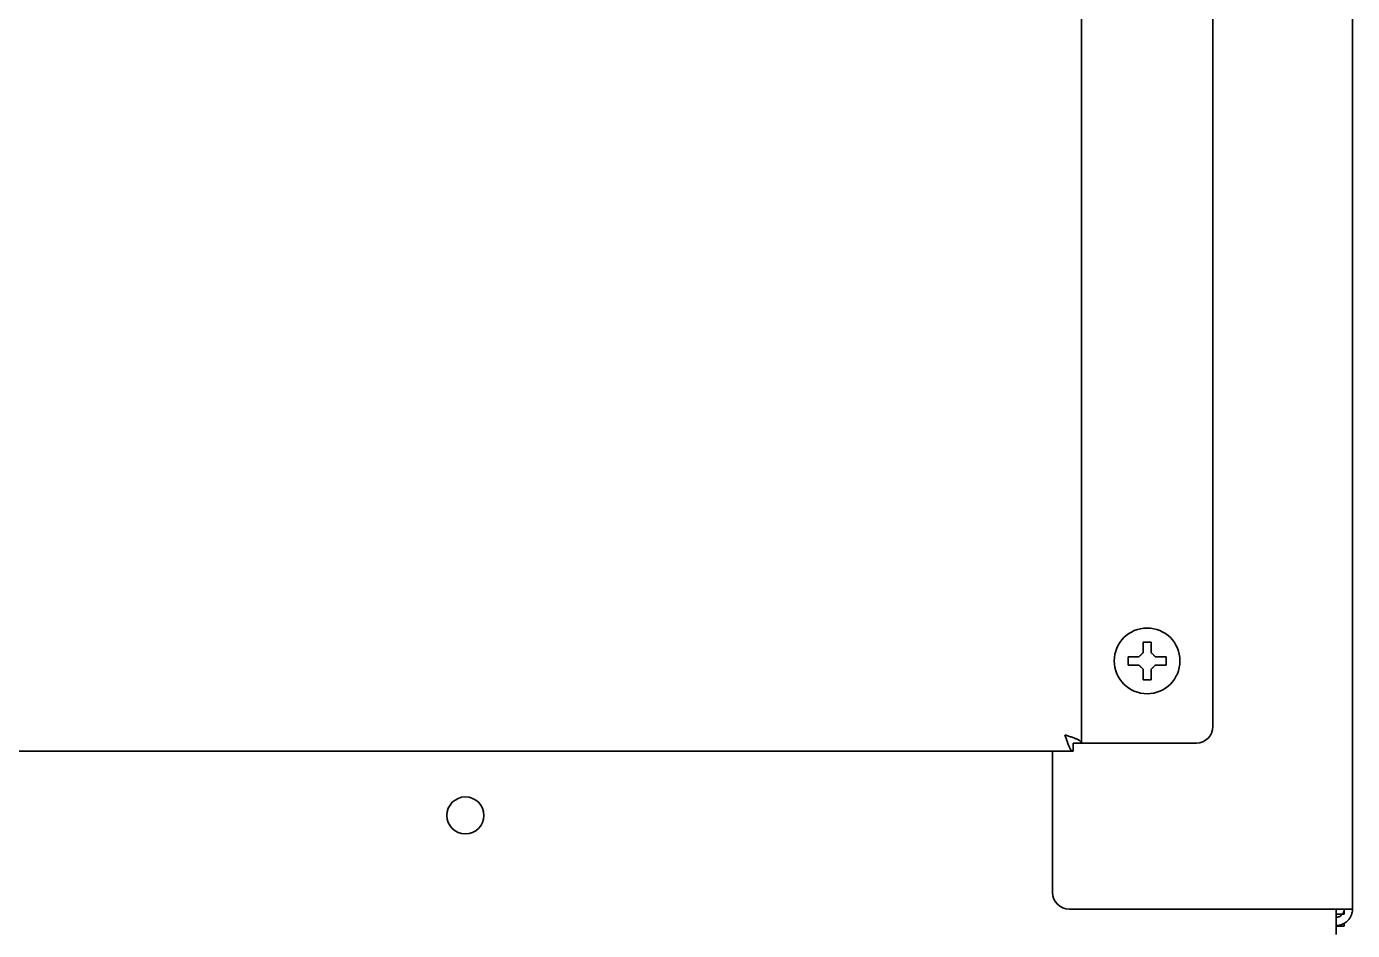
# Model space of a CAD drawing. Extents: x 5997 to 10491, y -672 to 3388.
# Drawn here: x 6697.1 to 6858.6, y 1371.3 to 1481.3 of the extents above; entities that cross this region are included whole.
import ezdxf

# ---------------------------------------------------------------- set-up
doc = ezdxf.new("R2010")
doc.units = 0
doc.header["$LTSCALE"] = 5
doc.layers.add('1', color=7, linetype='CONTINUOUS', true_color=0xffffff)

msp = doc.modelspace()

# ---------------------------------------------------------------- linework, layer by layer
at = {"layer": '1', "color": 7, "linetype": 'Continuous', "lineweight": 35}
for p, q in [((6858.57, 2073.36), (6858.57, 1373.93)), ((6825.57, 1394.13), (6825.57, 2069.44)), ((6841.57, 2065.83), (6841.57, 1396.13)), ((6831.27, 1404.13), (6831.27, 1404.63)), ((6835.87, 1404.63), (6835.87, 1404.13)), ((6831.27, 1403.63), (6831.27, 1404.13)), ((6835.87, 1404.13), (6835.87, 1403.63)), ((6825.57, 1394.13), (6824.57, 1394.13)), ((6824.57, 1393.13), (6824.57, 1394.13)), ((6826.57, 1394.13), (6825.57, 1394.13)), ((6839.57, 1394.13), (6826.57, 1394.13)), ((6032.57, 1393.13), (6824.57, 1393.13)), ((6822.07, 1393.13), (6822.07, 1375.93)), ((6824.07, 1373.93), (6856.57, 1373.93)), ((6856.57, 1373.93), (6858.57, 1373.93)), ((6856.57, 1372.83), (6856.57, 1373.93)), ((6857.57, 1373.33), (6857.57, 1373.93)), ((6856.57, 1373.33), (6857.57, 1373.33)), ((6856.57, 1372.83), (6856.57, 1370.83)), ((6857.57, 1371.83), (6857.57, 1372.27)), ((6857.57, 1371.83), (6856.57, 1371.83))]:
    msp.add_line(p, q, dxfattribs=at)
msp.add_circle((6833.57, 1404.13), 4, dxfattribs=at)
for centre, radius, start, end in [((6839.57, 1396.13), 2, 270, 0), ((6750.57, 1385.33), 2.25, 0, 180), ((6750.57, 1385.33), 2.25, 180, 0), ((6824.07, 1375.93), 2, 180, 270)]:
    msp.add_arc(centre, radius, start, end, dxfattribs=at)
for points in [[(6833.07, 1405.13), (6833.07, 1405.18), (6833.07, 1405.29), (6833.07, 1405.45), (6833.07, 1405.61), (6833.07, 1405.76), (6833.07, 1405.92), (6833.07, 1406.07), (6833.07, 1406.24), (6833.07, 1406.36), (6833.07, 1406.43)], [(6833.07, 1406.43), (6833.24, 1406.43), (6833.57, 1406.43), (6833.91, 1406.43), (6834.07, 1406.43)], [(6832.57, 1404.63), (6832.6, 1404.65), (6832.64, 1404.7), (6832.72, 1404.77), (6832.79, 1404.84), (6832.86, 1404.91), (6832.93, 1404.98), (6833, 1405.05), (6833.05, 1405.1), (6833.07, 1405.13)], [(6834.07, 1405.13), (6834.1, 1405.1), (6834.15, 1405.05), (6834.22, 1404.98), (6834.3, 1404.9), (6834.37, 1404.83), (6834.44, 1404.76), (6834.5, 1404.7), (6834.55, 1404.65), (6834.57, 1404.63)], [(6834.57, 1404.63), (6834.63, 1404.63), (6834.74, 1404.63), (6834.9, 1404.63), (6835.06, 1404.63), (6835.21, 1404.63), (6835.36, 1404.63), (6835.52, 1404.63), (6835.69, 1404.63), (6835.81, 1404.63), (6835.87, 1404.63)], [(6832.57, 1403.63), (6832.52, 1403.63), (6832.41, 1403.63), (6832.25, 1403.63), (6832.09, 1403.63), (6831.93, 1403.63), (6831.78, 1403.63), (6831.63, 1403.63), (6831.46, 1403.63), (6831.34, 1403.63), (6831.27, 1403.63)], [(6833.07, 1403.13), (6833.05, 1403.15), (6833, 1403.2), (6832.92, 1403.28), (6832.85, 1403.35), (6832.78, 1403.42), (6832.71, 1403.49), (6832.64, 1403.56), (6832.6, 1403.6), (6832.57, 1403.63)], [(6834.57, 1403.63), (6834.55, 1403.6), (6834.5, 1403.55), (6834.43, 1403.48), (6834.36, 1403.41), (6834.29, 1403.34), (6834.22, 1403.27), (6834.14, 1403.2), (6834.1, 1403.15), (6834.07, 1403.13)], [(6834.07, 1403.13), (6834.07, 1403.07), (6834.07, 1402.96), (6834.07, 1402.8), (6834.07, 1402.64), (6834.07, 1402.49), (6834.07, 1402.34), (6834.07, 1402.18), (6834.07, 1402.01), (6834.07, 1401.89), (6834.07, 1401.83)], [(6834.07, 1401.83), (6833.91, 1401.83), (6833.57, 1401.83), (6833.24, 1401.83), (6833.07, 1401.83)], [(6823.57, 1395.13), (6823.6, 1395.05), (6823.64, 1394.9), (6823.72, 1394.68), (6823.79, 1394.46), (6823.86, 1394.26), (6823.93, 1394.06), (6824, 1393.88), (6824.07, 1393.71), (6824.14, 1393.56), (6824.22, 1393.43), (6824.29, 1393.32), (6824.36, 1393.23), (6824.43, 1393.17), (6824.5, 1393.13), (6824.55, 1393.13), (6824.57, 1393.13)], [(6823.57, 1395.13), (6823.65, 1395.1), (6823.8, 1395.05), (6824.02, 1394.98), (6824.23, 1394.91), (6824.44, 1394.84), (6824.64, 1394.77), (6824.82, 1394.7), (6824.99, 1394.63), (6825.14, 1394.55), (6825.27, 1394.48), (6825.38, 1394.41), (6825.46, 1394.34), (6825.53, 1394.27), (6825.56, 1394.2), (6825.57, 1394.15), (6825.57, 1394.13)]]:
    msp.add_open_spline(points, degree=3, dxfattribs=at)
for points, knots in [([(6834.07, 1406.43), (6834.07, 1406.22), (6834.07, 1406.01), (6834.07, 1405.69), (6834.07, 1405.58), (6834.07, 1405.35), (6834.07, 1405.24), (6834.07, 1405.13)], [0, 0, 0, 0, 0.5, 0.5, 0.75, 0.75, 1, 1, 1, 1]), ([(6831.27, 1404.63), (6831.48, 1404.63), (6831.69, 1404.63), (6832.01, 1404.63), (6832.12, 1404.63), (6832.34, 1404.63), (6832.46, 1404.63), (6832.57, 1404.63)], [0, 0, 0, 0, 0.5, 0.5, 0.75, 0.75, 1, 1, 1, 1]), ([(6833.07, 1401.83), (6833.07, 1402.03), (6833.07, 1402.24), (6833.07, 1402.56), (6833.07, 1402.67), (6833.07, 1402.9), (6833.07, 1403.01), (6833.07, 1403.13)], [0, 0, 0, 0, 0.5, 0.5, 0.75, 0.75, 1, 1, 1, 1]), ([(6835.87, 1403.63), (6835.67, 1403.63), (6835.46, 1403.63), (6835.14, 1403.63), (6835.03, 1403.63), (6834.8, 1403.63), (6834.69, 1403.63), (6834.57, 1403.63)], [0, 0, 0, 0, 0.5, 0.5, 0.75, 0.75, 1, 1, 1, 1]), ([(6856.57, 1372.93), (6856.64, 1372.93), (6856.7, 1372.93), (6856.83, 1372.96), (6856.9, 1372.98), (6857.02, 1373.03), (6857.07, 1373.06), (6857.18, 1373.13), (6857.23, 1373.17), (6857.33, 1373.27), (6857.37, 1373.32), (6857.44, 1373.42), (6857.47, 1373.48), (6857.52, 1373.6), (6857.54, 1373.67), (6857.57, 1373.8), (6857.57, 1373.86), (6857.57, 1373.93)], [0, 0, 0, 0, 0.125, 0.125, 0.25, 0.25, 0.375, 0.375, 0.5, 0.5, 0.625, 0.625, 0.75, 0.75, 0.875, 0.875, 1, 1, 1, 1]), ([(6858.57, 1373.93), (6858.57, 1373.8), (6858.56, 1373.67), (6858.52, 1373.47), (6858.51, 1373.41), (6858.48, 1373.32), (6858.47, 1373.28), (6858.45, 1373.22), (6858.43, 1373.19), (6858.37, 1373.04), (6858.31, 1372.92), (6858.16, 1372.71), (6858.08, 1372.61), (6857.89, 1372.42), (6857.79, 1372.34), (6857.57, 1372.19), (6857.46, 1372.13), (6857.28, 1372.05), (6857.22, 1372.03), (6857.14, 1372.01), (6857.12, 1372), (6857.09, 1371.99), (6857.04, 1371.98), (6856.99, 1371.97), (6856.83, 1371.94), (6856.7, 1371.93), (6856.57, 1371.93)], [0, 0, 0, 0, 0.125, 0.125, 0.1875, 0.1875, 0.21875, 0.21875, 0.25, 0.25, 0.375, 0.375, 0.5, 0.5, 0.625, 0.625, 0.75, 0.75, 0.8125, 0.8125, 0.828125, 0.828125, 0.84375, 0.875, 0.875, 1, 1, 1, 1])]:
    msp.add_open_spline(points, degree=3, knots=knots, dxfattribs=at)

doc.saveas('drawing.dxf')
